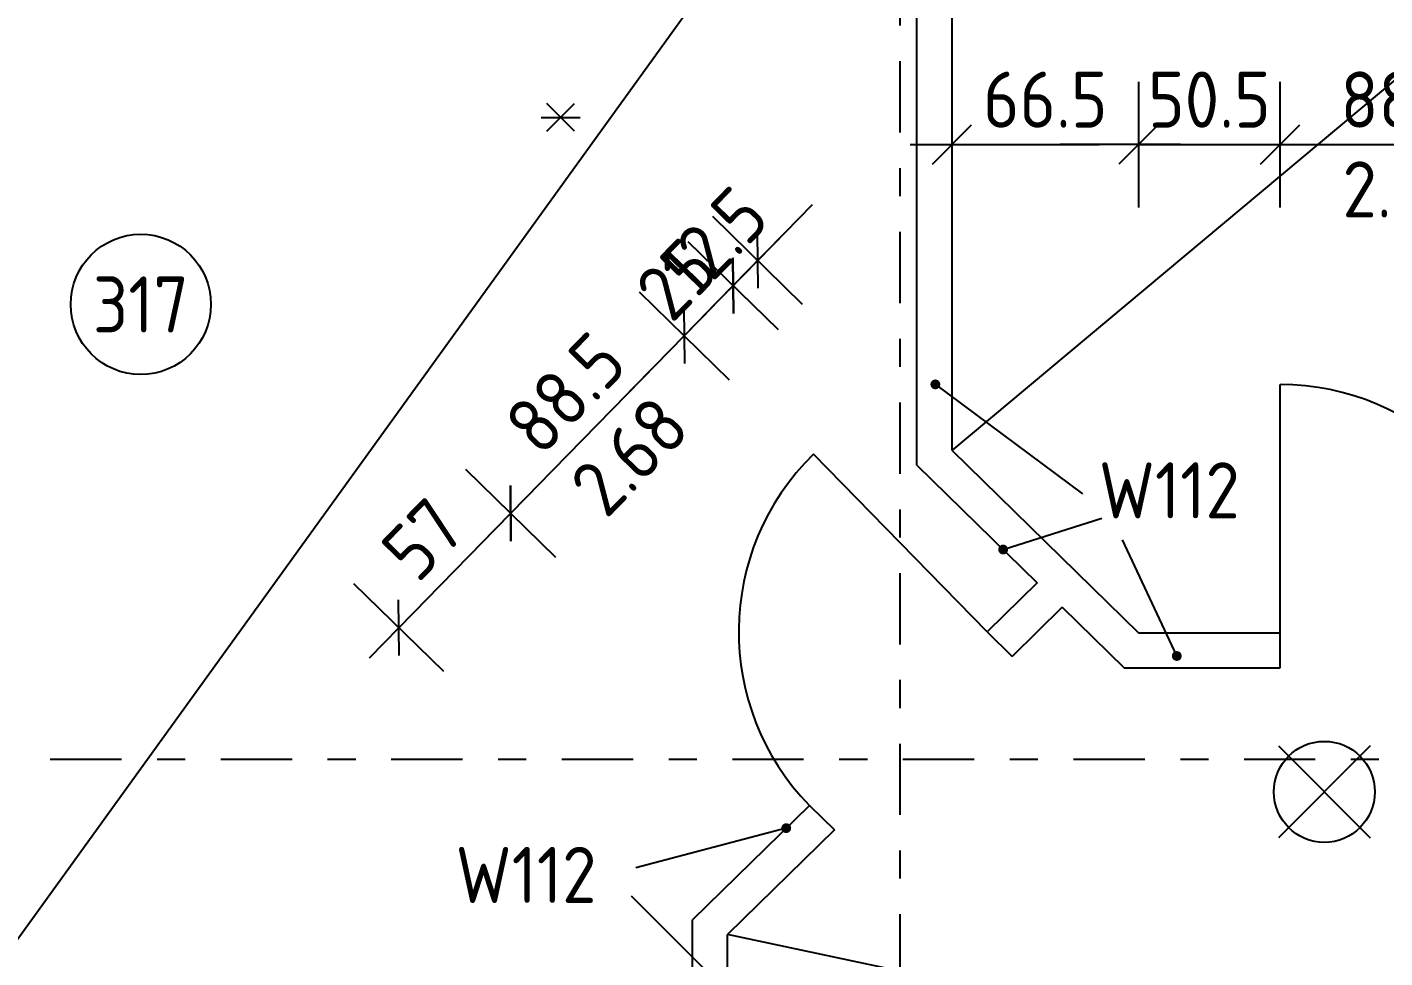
# Model space of a CAD drawing. Header units: metres. Extents: x 1708.2 to 1780.4, y 2407.4 to 2451.7.
# Drawn here: x 1731.482 to 1736.322, y 2440.974 to 2444.291 of the extents above; entities that cross this region are included whole.
import ezdxf
from ezdxf.enums import TextEntityAlignment as Align

# ---------------------------------------------------------------- set-up
doc = ezdxf.new("R2010")
doc.units = ezdxf.units.M
doc.header["$LTSCALE"] = 0.02
doc.header["$MEASUREMENT"] = 0
doc.linetypes.add('STRICHPUNKT', pattern=[25.4, 12.7, -6.35, 0, -6.35])
for name, color, linetype in [('ACHSEN', 8, 'STRICHPUNKT'), ('BEM', 7, 'Continuous'), ('SONSTIGES', 7, 'Continuous'), ('TEXT', 7, 'Continuous'), ('TUEREN', 35, 'Continuous'), ('WAND INNEN', 7, 'Continuous')]:
    doc.layers.add(name, color=color, linetype=linetype)
doc.styles.add('SIMPLEX', font='isocp.shx')
doc.dimstyles.new('SIMPLEX 1', dxfattribs={"dimscale": 2, "dimtxt": 0.1, "dimasz": 0.07, "dimexe": 0.05, "dimexo": 0.05, "dimgap": 0.03, "dimtad": 1, "dimzin": 0, "dimdsep": 46, "dimtxsty": 'SIMPLEX', "dimblk": 'MCAD', "dimcen": 0.05, "dimdle": 0.05, "dimse1": 1, "dimse2": 1, "dimadec": 0, "dimazin": 0, "dimtfac": 1, "dimtix": 1, "dimtmove": 2, "dimatfit": 3, "dimfxl": 1, "dimtolj": 1, "dimtzin": 0, "dimarcsym": 1})

# ---------------------------------------------------------------- blocks, each defined once
blk = doc.blocks.new('MCAD')
at = {"color": 0}
for p, q in [((0, 1.6), (0, -1.6)), ((0.5, 0.5), (-0.5, -0.5)), ((1.07, 0), (-1.07, 0))]:
    blk.add_line(p, q, dxfattribs=at)
blk = doc.blocks.new('*D171')
at = {"layer": 'BEM', "color": 0, "lineweight": -2, "transparency": 16777216}
blk.add_line((1756.4287, 2448.5961), (1719.9587, 2448.5961), dxfattribs=at)
at = {"layer": 'Defpoints', "color": 0, "transparency": 16777216}
for p in [(1719.8187, 2448.5961), (1719.8187, 2429.5326), (1756.5687, 2429.5326)]:
    blk.add_point(p, dxfattribs=at)
at = {"layer": 'BEM', "color": 0, "lineweight": -2, "transparency": 16777216, "xscale": 0.14, "yscale": 0.14, "zscale": 0.14, "rotation": 180}
blk.add_blockref('MCAD', (1719.8187, 2448.5961), dxfattribs=at)
at = {"layer": 'BEM', "color": 0, "lineweight": -2, "transparency": 16777216, "xscale": 0.14, "yscale": 0.14, "zscale": 0.14}
blk.add_blockref('MCAD', (1756.5687, 2448.5961), dxfattribs=at)
at = {"layer": 'BEM', "color": 0, "transparency": 16777216, "insert": (1738.1937, 2448.7561), "char_height": 0.2, "attachment_point": 5, "style": 'SIMPLEX'}
blk.add_mtext('\\A1;36.75', dxfattribs=at)
blk = doc.blocks.new('*D212')
at = {"layer": 'BEM', "color": 0, "lineweight": -2, "transparency": 16777216}
blk.add_line((1732.9047, 2442.251), (1733.1074, 2442.4584), dxfattribs=at)
at = {"layer": 'Defpoints', "color": 0, "transparency": 16777216}
for p in [(1733.2053, 2442.5586), (1734.2521, 2441.5353), (1733.8537, 2441.1277)]:
    blk.add_point(p, dxfattribs=at)
at = {"layer": 'BEM', "color": 0, "lineweight": -2, "transparency": 16777216, "xscale": 0.14, "yscale": 0.14, "zscale": 0.14}
for p, rotation in [((1733.2053, 2442.5586), 45.65353568060126), ((1732.8068, 2442.1509), 225.6535356806013)]:
    blk.add_blockref('MCAD', p, dxfattribs=dict(at, rotation=rotation))
at = {"layer": 'BEM', "color": 0, "transparency": 16777216, "insert": (1732.8916, 2442.4666), "char_height": 0.2, "attachment_point": 5, "rotation": 45.6535, "style": 'SIMPLEX'}
blk.add_mtext('\\A1;57', dxfattribs=at)
blk = doc.blocks.new('*D213')
at = {"layer": 'BEM', "color": 0, "lineweight": -2, "transparency": 16777216}
blk.add_line((1733.3031, 2442.6587), (1733.726, 2443.0913), dxfattribs=at)
at = {"layer": 'Defpoints', "color": 0, "transparency": 16777216}
for p in [(1733.8239, 2443.1914), (1734.8707, 2442.1682), (1734.2521, 2441.5353)]:
    blk.add_point(p, dxfattribs=at)
at = {"layer": 'BEM', "color": 0, "lineweight": -2, "transparency": 16777216, "xscale": 0.14, "yscale": 0.14, "zscale": 0.14}
for p, rotation in [((1733.8239, 2443.1914), 45.65353568060887), ((1733.2053, 2442.5586), 225.6535356806089)]:
    blk.add_blockref('MCAD', p, dxfattribs=dict(at, rotation=rotation))
at = {"layer": 'BEM', "color": 0, "transparency": 16777216, "char_height": 0.2, "attachment_point": 5, "rotation": 45.6535, "style": 'SIMPLEX'}
for s, insert in [('\\A1;88.5', (1733.4002, 2442.9868)), ('\\A1;2.68', (1733.629, 2442.7631))]:
    blk.add_mtext(s, dxfattribs=dict(at, insert=insert))
blk = doc.blocks.new('*D214')
at = {"layer": 'BEM', "color": 0, "lineweight": -2, "transparency": 16777216}
for p, q in [((1734.0965, 2443.4703), (1734.1943, 2443.5705)), ((1733.8239, 2443.1914), (1733.9986, 2443.3702)), ((1733.726, 2443.0913), (1733.6282, 2442.9912))]:
    blk.add_line(p, q, dxfattribs=at)
at = {"layer": 'Defpoints', "color": 0, "transparency": 16777216}
for p in [(1733.9986, 2443.3702), (1735.0822, 2442.3111), (1734.8707, 2442.1682)]:
    blk.add_point(p, dxfattribs=at)
at = {"layer": 'BEM', "color": 0, "lineweight": -2, "transparency": 16777216, "xscale": 0.14, "yscale": 0.14, "zscale": 0.14}
for p, rotation in [((1733.9986, 2443.3702), 225.6535356806088), ((1733.8239, 2443.1914), 45.65353568060887)]:
    blk.add_blockref('MCAD', p, dxfattribs=dict(at, rotation=rotation))
at = {"layer": 'BEM', "color": 0, "transparency": 16777216, "insert": (1733.7968, 2443.3927), "char_height": 0.2, "attachment_point": 5, "rotation": 45.6535, "style": 'SIMPLEX'}
blk.add_mtext('\\A1;25', dxfattribs=at)
blk = doc.blocks.new('*D215')
at = {"layer": 'BEM', "color": 0, "lineweight": -2, "transparency": 16777216}
for p, q in [((1734.1839, 2443.5597), (1734.2817, 2443.6598)), ((1733.9986, 2443.3702), (1734.086, 2443.4596)), ((1733.9008, 2443.2701), (1733.8029, 2443.17))]:
    blk.add_line(p, q, dxfattribs=at)
at = {"layer": 'Defpoints', "color": 0, "transparency": 16777216}
for p in [(1734.086, 2443.4596), (1734.7787, 2442.7826), (1735.0822, 2442.3111)]:
    blk.add_point(p, dxfattribs=at)
at = {"layer": 'BEM', "color": 0, "lineweight": -2, "transparency": 16777216, "xscale": 0.14, "yscale": 0.14, "zscale": 0.14}
for p, rotation in [((1734.086, 2443.4596), 225.6535356806088), ((1733.9986, 2443.3702), 45.65353568060887)]:
    blk.add_blockref('MCAD', p, dxfattribs=dict(at, rotation=rotation))
at = {"layer": 'BEM', "color": 0, "transparency": 16777216, "insert": (1733.9279, 2443.5268), "char_height": 0.2, "attachment_point": 5, "rotation": 45.6535, "style": 'SIMPLEX'}
blk.add_mtext('\\A1;12.5', dxfattribs=at)
blk = doc.blocks.new('*D216')
at = {"layer": 'BEM', "color": 0, "lineweight": -2, "transparency": 16777216}
blk.add_line((1734.9187, 2443.873), (1735.3037, 2443.873), dxfattribs=at)
at = {"layer": 'Defpoints', "color": 0, "transparency": 16777216}
for p in [(1735.4437, 2443.873), (1734.7787, 2442.7826), (1735.4437, 2442.1326)]:
    blk.add_point(p, dxfattribs=at)
at = {"layer": 'BEM', "color": 0, "lineweight": -2, "transparency": 16777216, "xscale": 0.14, "yscale": 0.14, "zscale": 0.14, "rotation": 180}
blk.add_blockref('MCAD', (1734.7787, 2443.873), dxfattribs=at)
at = {"layer": 'BEM', "color": 0, "lineweight": -2, "transparency": 16777216, "xscale": 0.14, "yscale": 0.14, "zscale": 0.14}
blk.add_blockref('MCAD', (1735.4437, 2443.873), dxfattribs=at)
at = {"layer": 'BEM', "color": 0, "transparency": 16777216, "insert": (1735.1112, 2444.033), "char_height": 0.2, "attachment_point": 5, "style": 'SIMPLEX'}
blk.add_mtext('\\A1;66.5', dxfattribs=at)
blk = doc.blocks.new('*D217')
at = {"layer": 'BEM', "color": 0, "lineweight": -2, "transparency": 16777216}
for p, q in [((1735.3037, 2443.873), (1735.1637, 2443.873)), ((1735.4437, 2443.873), (1735.9487, 2443.873)), ((1736.0887, 2443.873), (1736.2287, 2443.873))]:
    blk.add_line(p, q, dxfattribs=at)
at = {"layer": 'Defpoints', "color": 0, "transparency": 16777216}
for p in [(1735.9487, 2443.873), (1735.4437, 2442.1326), (1735.9487, 2442.1326)]:
    blk.add_point(p, dxfattribs=at)
at = {"layer": 'BEM', "color": 0, "lineweight": -2, "transparency": 16777216, "xscale": 0.14, "yscale": 0.14, "zscale": 0.14}
blk.add_blockref('MCAD', (1735.4437, 2443.873), dxfattribs=at)
at = {"layer": 'BEM', "color": 0, "lineweight": -2, "transparency": 16777216, "xscale": 0.14, "yscale": 0.14, "zscale": 0.14, "rotation": 180}
blk.add_blockref('MCAD', (1735.9487, 2443.873), dxfattribs=at)
at = {"layer": 'BEM', "color": 0, "transparency": 16777216, "insert": (1735.6962, 2444.033), "char_height": 0.2, "attachment_point": 5, "style": 'SIMPLEX'}
blk.add_mtext('\\A1;50.5', dxfattribs=at)
blk = doc.blocks.new('*D218')
at = {"layer": 'BEM', "color": 0, "lineweight": -2, "transparency": 16777216}
blk.add_line((1736.0887, 2443.873), (1736.6937, 2443.873), dxfattribs=at)
at = {"layer": 'Defpoints', "color": 0, "transparency": 16777216}
for p in [(1736.8337, 2443.873), (1735.9487, 2442.1326), (1736.8337, 2442.1326)]:
    blk.add_point(p, dxfattribs=at)
at = {"layer": 'BEM', "color": 0, "lineweight": -2, "transparency": 16777216, "xscale": 0.14, "yscale": 0.14, "zscale": 0.14, "rotation": 180}
blk.add_blockref('MCAD', (1735.9487, 2443.873), dxfattribs=at)
at = {"layer": 'BEM', "color": 0, "lineweight": -2, "transparency": 16777216, "xscale": 0.14, "yscale": 0.14, "zscale": 0.14}
blk.add_blockref('MCAD', (1736.8337, 2443.873), dxfattribs=at)
at = {"layer": 'BEM', "color": 0, "transparency": 16777216, "char_height": 0.2, "attachment_point": 5, "style": 'SIMPLEX'}
for s, insert in [('\\A1;88.5', (1736.3912, 2444.033)), ('\\A1;2.68', (1736.3912, 2443.713))]:
    blk.add_mtext(s, dxfattribs=dict(at, insert=insert))
blk = doc.blocks.new('7')
at = {"layer": 'TEXT'}
for p, q in [((-0.0492, -0.0492), (0.0492, 0.0492)), ((0.0492, -0.0492), (-0.0492, 0.0492)), ((-0.0696, 0), (0.0696, 0))]:
    blk.add_line(p, q, dxfattribs=at)
blk = doc.blocks.new('*D506')
at = {"layer": 'BEM', "color": 0, "lineweight": -2, "transparency": 16777216}
blk.add_line((1713.3259, 2440.1726), (1713.3259, 2440.9877), dxfattribs=at)
at = {"layer": 'Defpoints', "color": 0, "transparency": 16777216}
for p in [(1713.3259, 2441.1277), (1733.8537, 2441.1277), (1730.9937, 2440.0326)]:
    blk.add_point(p, dxfattribs=at)
at = {"layer": 'BEM', "color": 0, "lineweight": -2, "transparency": 16777216, "xscale": 0.14, "yscale": 0.14, "zscale": 0.14}
for p, rotation in [((1713.3259, 2441.1277), 90), ((1713.3259, 2440.0326), 270)]:
    blk.add_blockref('MCAD', p, dxfattribs=dict(at, rotation=rotation))
at = {"layer": 'BEM', "color": 0, "transparency": 16777216, "insert": (1713.1659, 2440.5801), "char_height": 0.2, "attachment_point": 5, "rotation": 90, "style": 'SIMPLEX'}
blk.add_mtext('\\A1;1.10', dxfattribs=at)
blk = doc.blocks.new('*D507')
at = {"layer": 'BEM', "color": 0, "lineweight": -2, "transparency": 16777216}
blk.add_line((1713.3259, 2441.2677), (1713.3259, 2441.8676), dxfattribs=at)
at = {"layer": 'Defpoints', "color": 0, "transparency": 16777216}
for p in [(1713.3259, 2442.0076), (1735.3927, 2442.0076), (1733.8537, 2441.1277)]:
    blk.add_point(p, dxfattribs=at)
at = {"layer": 'BEM', "color": 0, "lineweight": -2, "transparency": 16777216, "xscale": 0.14, "yscale": 0.14, "zscale": 0.14}
for p, rotation in [((1713.3259, 2442.0076), 90), ((1713.3259, 2441.1277), 270)]:
    blk.add_blockref('MCAD', p, dxfattribs=dict(at, rotation=rotation))
at = {"layer": 'BEM', "color": 0, "transparency": 16777216, "insert": (1713.1659, 2441.5676), "char_height": 0.2, "attachment_point": 5, "rotation": 90, "style": 'SIMPLEX'}
blk.add_mtext('\\A1;88', dxfattribs=at)
blk = doc.blocks.new('*D508')
at = {"layer": 'BEM', "color": 0, "lineweight": -2, "transparency": 16777216}
for p, q in [((1713.3259, 2442.2726), (1713.3259, 2442.4126)), ((1713.3259, 2442.0076), (1713.3259, 2442.1326)), ((1713.3259, 2441.8676), (1713.3259, 2441.7276))]:
    blk.add_line(p, q, dxfattribs=at)
at = {"layer": 'Defpoints', "color": 0, "transparency": 16777216}
for p in [(1713.3259, 2442.1326), (1735.4437, 2442.1326), (1735.3927, 2442.0076)]:
    blk.add_point(p, dxfattribs=at)
at = {"layer": 'BEM', "color": 0, "lineweight": -2, "transparency": 16777216, "xscale": 0.14, "yscale": 0.14, "zscale": 0.14}
for p, rotation in [((1713.3259, 2442.1326), 270), ((1713.3259, 2442.0076), 90)]:
    blk.add_blockref('MCAD', p, dxfattribs=dict(at, rotation=rotation))
at = {"layer": 'BEM', "color": 0, "transparency": 16777216, "insert": (1713.1659, 2442.0701), "char_height": 0.2, "attachment_point": 5, "rotation": 90, "style": 'SIMPLEX'}
blk.add_mtext('\\A1;12.5', dxfattribs=at)
blk = doc.blocks.new('*D509')
at = {"layer": 'BEM', "color": 0, "lineweight": -2, "transparency": 16777216}
blk.add_line((1713.3259, 2442.2726), (1713.3259, 2442.59), dxfattribs=at)
at = {"layer": 'Defpoints', "color": 0, "transparency": 16777216}
for p in [(1713.3259, 2442.73), (1734.6537, 2442.73), (1735.4437, 2442.1326)]:
    blk.add_point(p, dxfattribs=at)
at = {"layer": 'BEM', "color": 0, "lineweight": -2, "transparency": 16777216, "xscale": 0.14, "yscale": 0.14, "zscale": 0.14}
for p, rotation in [((1713.3259, 2442.73), 90), ((1713.3259, 2442.1326), 270)]:
    blk.add_blockref('MCAD', p, dxfattribs=dict(at, rotation=rotation))
at = {"layer": 'BEM', "color": 0, "transparency": 16777216, "insert": (1713.1659, 2442.4313), "char_height": 0.2, "attachment_point": 5, "rotation": 90, "style": 'SIMPLEX'}
blk.add_mtext('\\A1;60', dxfattribs=at)
blk = doc.blocks.new('*D510')
at = {"layer": 'BEM', "color": 0, "lineweight": -2, "transparency": 16777216}
blk.add_line((1713.3259, 2442.87), (1713.3259, 2445.3426), dxfattribs=at)
at = {"layer": 'Defpoints', "color": 0, "transparency": 16777216}
for p in [(1713.3259, 2445.4826), (1730.7187, 2445.4826), (1734.6537, 2442.73)]:
    blk.add_point(p, dxfattribs=at)
at = {"layer": 'BEM', "color": 0, "lineweight": -2, "transparency": 16777216, "xscale": 0.14, "yscale": 0.14, "zscale": 0.14}
for p, rotation in [((1713.3259, 2445.4826), 90), ((1713.3259, 2442.73), 270)]:
    blk.add_blockref('MCAD', p, dxfattribs=dict(at, rotation=rotation))
at = {"layer": 'BEM', "color": 0, "transparency": 16777216, "insert": (1713.1659, 2444.1063), "char_height": 0.2, "attachment_point": 5, "rotation": 90, "style": 'SIMPLEX'}
blk.add_mtext('\\A1;275', dxfattribs=at)

msp = doc.modelspace()

# ---------------------------------------------------------------- linework, layer by layer
at = {"layer": 'ACHSEN'}
for p, q in [((1734.59366, 2414.12368), (1734.59366, 2446.08846)), ((1729.73978, 2441.68257), (1742.93105, 2441.68257))]:
    msp.add_line(p, q, dxfattribs=at)
at = {"layer": 'SONSTIGES'}
for p, q in [((1730.71866, 2440.03257), (1734.65366, 2445.48257)), ((1734.77866, 2442.78257), (1738.00866, 2445.48257)), ((1738.80866, 2440.03257), (1733.97866, 2441.05757))]:
    msp.add_line(p, q, dxfattribs=at)
at = {"layer": 'TEXT'}
for p, q in [((1735.94213, 2441.72978), (1736.2698, 2441.40211)), ((1736.2698, 2441.72978), (1735.94213, 2441.40211))]:
    msp.add_line(p, q, dxfattribs=at)
for centre, radius in [((1731.88672, 2443.30337), 0.25), ((1736.10597, 2441.56595), 0.18)]:
    msp.add_circle(centre, radius, dxfattribs=at)
at = {"layer": 'TUEREN', "linetype": 'ByBlock'}
for p, q in [((1735.94866, 2442.13257), (1735.94866, 2443.01757)), ((1734.90341, 2442.13626), (1734.28464, 2442.76931))]:
    msp.add_line(p, q, dxfattribs=at)
for centre, radius, start, end in [((1735.94866, 2442.13257), 0.885, 360, 90), ((1734.90341, 2442.13626), 0.88523, 134.34646, 224.34646)]:
    msp.add_arc(centre, radius, start, end, dxfattribs=at)
at = {"layer": 'WAND INNEN'}
for p, q in [((1734.65366, 2442.72996), (1734.65366, 2445.48257)), ((1734.77866, 2442.78257), (1734.77866, 2445.48257)), ((1734.77866, 2442.78257), (1735.44366, 2442.13257)), ((1734.65366, 2442.72996), (1735.08224, 2442.31105)), ((1735.08224, 2442.31105), (1734.90341, 2442.13626)), ((1735.17165, 2442.22366), (1734.99282, 2442.04886)), ((1735.17165, 2442.22366), (1735.39272, 2442.00757)), ((1734.90341, 2442.13626), (1734.99282, 2442.04886)), ((1735.44366, 2442.13257), (1735.94866, 2442.13257)), ((1735.94866, 2442.00757), (1735.94866, 2442.13257)), ((1735.39272, 2442.00757), (1735.94866, 2442.00757)), ((1734.27036, 2441.51749), (1733.85366, 2441.11019)), ((1734.27036, 2441.51749), (1734.35977, 2441.43009)), ((1734.35977, 2441.43009), (1733.97866, 2441.05757)), ((1733.85366, 2440.03257), (1733.85366, 2441.11019)), ((1733.97866, 2440.03257), (1733.97866, 2441.05757))]:
    msp.add_line(p, q, dxfattribs=at)

# ---------------------------------------------------------------- block references
at = {"layer": 'TEXT'}
msp.add_blockref('7', (1733.38383, 2443.9699), dxfattribs=at)

# ---------------------------------------------------------------- texts
at = {"layer": 'TEXT', "style": 'SIMPLEX'}
msp.add_text('317', height=0.2, dxfattribs=at).set_placement((1731.88672, 2443.30337), align=Align.MIDDLE)
for p in [(1735.30173, 2442.54056), (1733.00852, 2441.16991)]:
    msp.add_text('W112', height=0.2, dxfattribs=at).set_placement(p)

# ---------------------------------------------------------------- dimensions: what is measured, and where the dimension line sits
at = {"layer": 'BEM'}
dim = msp.add_linear_dim(base=(1719.81866, 2448.59608), p1=(1756.56866, 2429.53257), p2=(1719.81866, 2429.53257), dimstyle='SIMPLEX 1', dxfattribs=at)
dim.commit()
dim.dimension.update_dxf_attribs({"geometry": '*D171', "text_midpoint": (1738.19366, 2448.75608)})
for base, p1, p2, angle, override, picture, middle in [((1713.32591, 2445.48257), (1734.65366, 2442.72996), (1730.71866, 2445.48257), 90, {"dimdec": 0, "dimlfac": 100}, '*D510', (1713.16589, 2444.10627)), ((1734.086, 2443.45961), (1735.08224, 2442.31105), (1734.77866, 2442.78257), 225.65354, {"dimdec": 1, "dimlfac": 100}, '*D215', (1733.92788, 2443.52677)), ((1733.99863, 2443.37022), (1734.8707, 2442.16823), (1735.08224, 2442.31105), 225.65354, {"dimdec": 0, "dimlfac": 100}, '*D214', (1733.79682, 2443.39268)), ((1713.32591, 2442.72996), (1735.44366, 2442.13257), (1734.65366, 2442.72996), 90, {"dimdec": 0, "dimlfac": 100}, '*D509', (1713.16591, 2442.43127)), ((1713.32591, 2442.13257), (1735.39272, 2442.00757), (1735.44366, 2442.13257), 90, {"dimdec": 1, "dimlfac": 100}, '*D508', (1713.16589, 2442.07007)), ((1713.32591, 2442.00757), (1733.85366, 2441.12772), (1735.39272, 2442.00757), 90, {"dimdec": 0, "dimlfac": 100}, '*D507', (1713.16591, 2441.56765))]:
    dim = msp.add_linear_dim(base=base, p1=p1, p2=p2, angle=angle, dimstyle='SIMPLEX 1', override=override, dxfattribs=at)
    dim.commit()
    dim.dimension.update_dxf_attribs({"geometry": picture, "text_midpoint": middle})
for base, p1, p2, picture, middle in [((1735.44366, 2443.87303), (1734.77866, 2442.78257), (1735.44366, 2442.13257), '*D216', (1735.11116, 2444.03303)), ((1735.94866, 2443.87303), (1735.44366, 2442.13257), (1735.94866, 2442.13257), '*D217', (1735.69616, 2444.03303))]:
    dim = msp.add_linear_dim(base=base, p1=p1, p2=p2, dimstyle='SIMPLEX 1', override={"dimdec": 1, "dimlfac": 100}, dxfattribs=at)
    dim.commit()
    dim.dimension.update_dxf_attribs({"geometry": picture, "text_midpoint": middle})
dim = msp.add_linear_dim(base=(1736.83366, 2443.87303), p1=(1735.94866, 2442.13257), p2=(1736.83366, 2442.13257), text='<>\\X2.68', dimstyle='SIMPLEX 1', override={"dimdec": 1, "dimlfac": 100}, dxfattribs=at)
dim.commit()
dim.dimension.update_dxf_attribs({"geometry": '*D218', "text_midpoint": (1736.39116, 2443.87303)})
dim = msp.add_aligned_dim(p1=(1734.25209, 2441.53534), p2=(1734.8707, 2442.16823), distance=1.46383, text='<>\\X2.68', dimstyle='SIMPLEX 1', override={"dimdec": 1, "dimlfac": 100}, dxfattribs=at)
dim.commit()
dim.dimension.update_dxf_attribs({"geometry": '*D213', "text_midpoint": (1733.51457, 2442.875)})
dim = msp.add_aligned_dim(p1=(1733.85366, 2441.12772), p2=(1734.25209, 2441.53534), distance=1.46383, dimstyle='SIMPLEX 1', override={"dimdec": 0, "dimlfac": 100}, dxfattribs=at)
dim.commit()
dim.dimension.update_dxf_attribs({"geometry": '*D212', "text_midpoint": (1732.89163, 2442.46658)})
dim = msp.add_linear_dim(base=(1713.32591, 2441.12772), p1=(1730.99366, 2440.03257), p2=(1733.85366, 2441.12772), angle=90, dimstyle='SIMPLEX 1', dxfattribs=at)
dim.commit()
dim.dimension.update_dxf_attribs({"geometry": '*D506', "text_midpoint": (1713.16591, 2440.58015)})

# ---------------------------------------------------------------- leaders
at = {"layer": 'TEXT'}
for points in [[(1734.71926, 2443.01813), (1735.24352, 2442.62792)], [(1734.96101, 2442.42955), (1735.31256, 2442.54169)], [(1735.58008, 2442.05016), (1735.38591, 2442.46408)], [(1734.18761, 2441.4366), (1733.65199, 2441.29484)], [(1733.97866, 2440.85176), (1733.63588, 2441.19414)]]:
    msp.add_leader(points, dimstyle='SIMPLEX 1', override={"dimtad": 0, "dimldrblk": 'DotSmall'}, dxfattribs=at)

doc.saveas('drawing.dxf')
